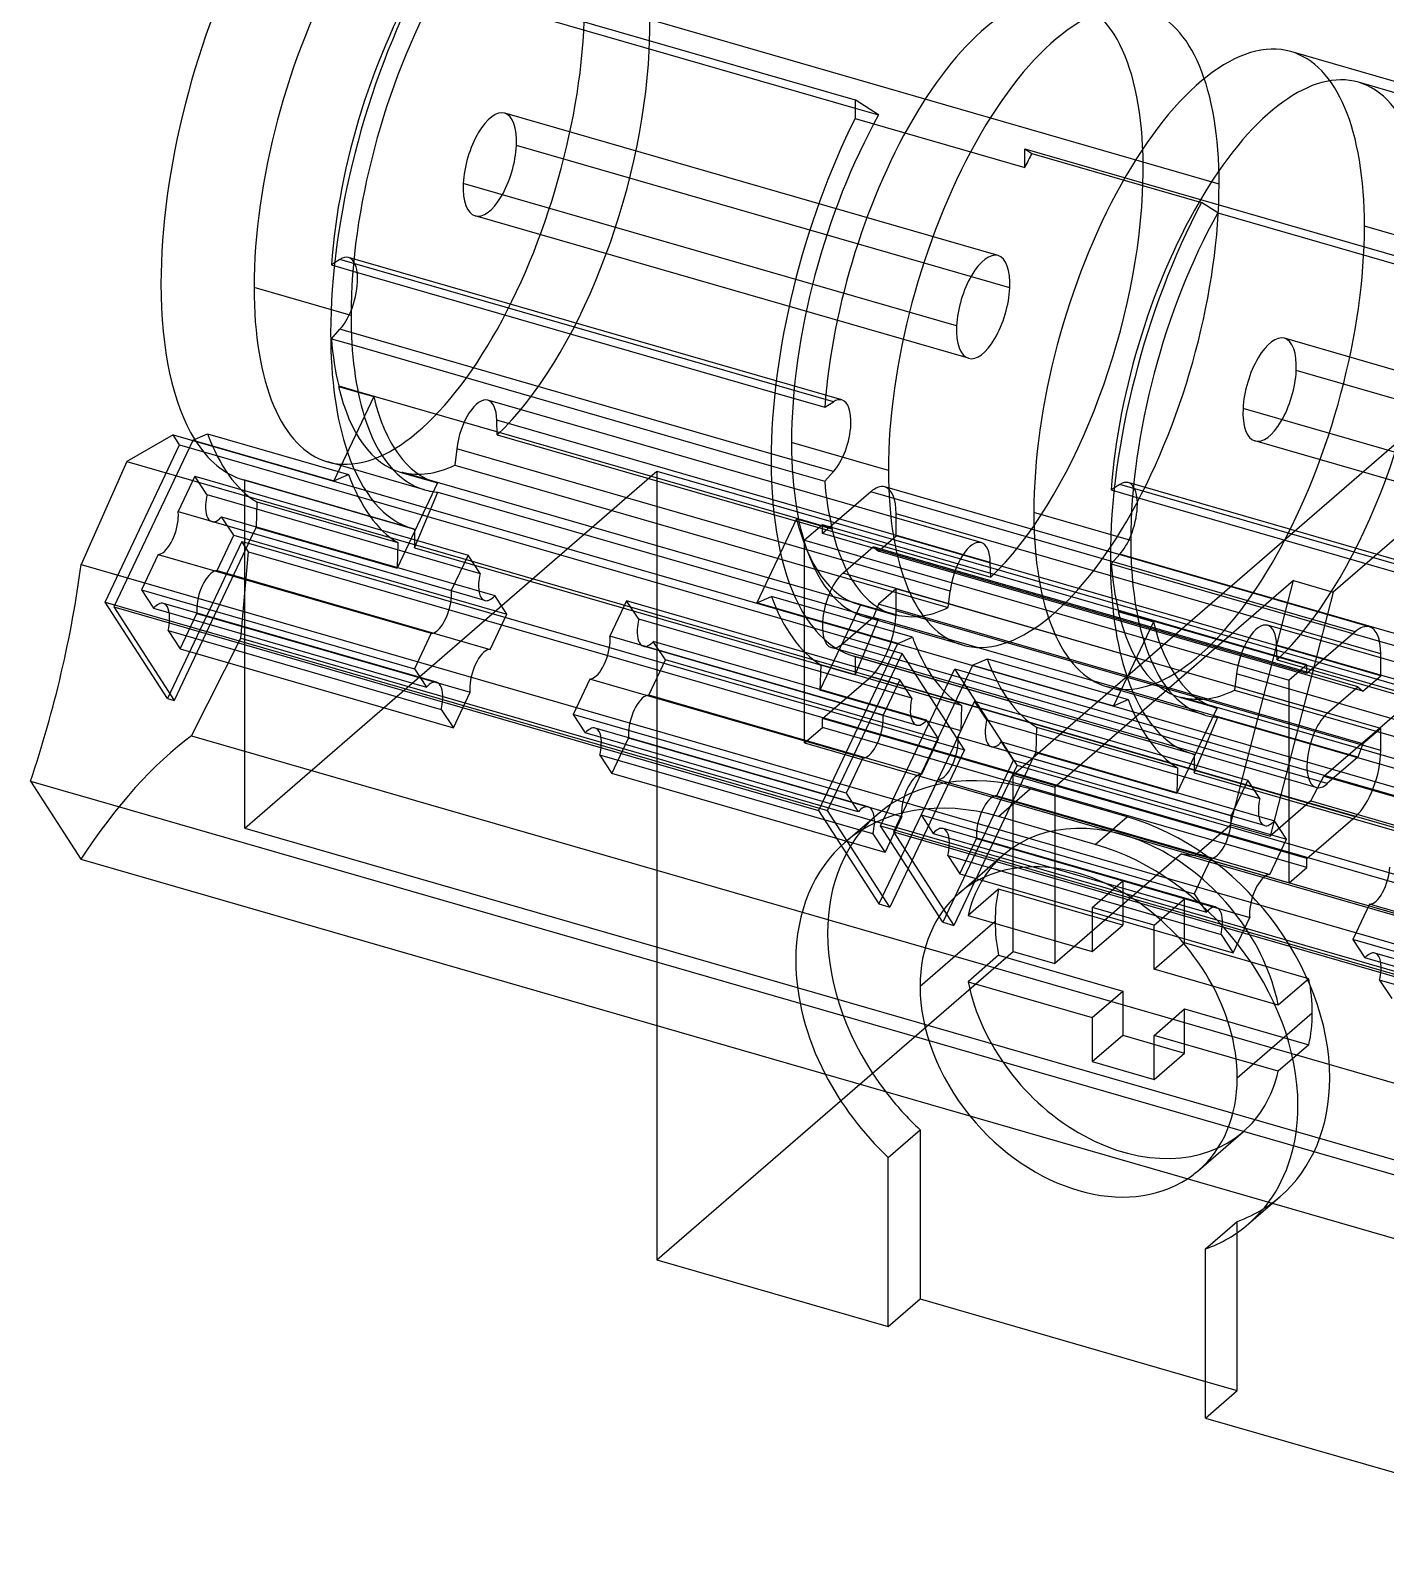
# Model space of a CAD drawing. Header units: millimetres. Extents: x -2.6 to 65.1, y -0.1 to 99.3.
# Drawn here: x -2.56 to 24.08, y 2.97 to 32.88 of the extents above; entities that cross this region are included whole.
import ezdxf

# ---------------------------------------------------------------- set-up
doc = ezdxf.new("R2010")
doc.units = ezdxf.units.MM
doc.layers.add('HIDDEN', color=7, linetype='Continuous')
doc.layers.add('THICK', color=7, linetype='Continuous')

msp = doc.modelspace()

# ---------------------------------------------------------------- linework, layer by layer
at = {"layer": 'HIDDEN'}
for p, q in [((20.806, 29.855), (8.335, 33.455)), ((34.688, 28.86), (22.217, 32.46)), ((33.243, 29.057), (23.544, 31.857)), ((14.111, 31.214), (13.651, 31.509)), ((16.462, 28.449), (6.762, 31.249)), ((13.651, 31.347), (14.111, 31.214)), ((16.693, 27.814), (6.994, 30.614)), ((15.647, 27.066), (5.948, 29.866)), ((15.879, 26.431), (6.18, 29.231)), ((36.135, 25.43), (23.664, 29.03)), ((13.392, 25.611), (3.693, 28.411)), ((3.524, 28.375), (3.355, 28.268)), ((3.355, 28.268), (3.777, 28.146)), ((13.224, 25.575), (3.524, 28.375)), ((3.741, 27.275), (1.835, 27.825)), ((3.355, 26.815), (3.524, 27.002)), ((3.747, 26.937), (3.524, 27.002)), ((3.355, 26.815), (3.759, 26.699)), ((31.79, 24.024), (22.091, 26.824)), ((26.432, 26.614), (16.756, 18.235)), ((32.022, 23.389), (22.323, 26.189)), ((3.499, 25.887), (3.494, 25.877)), ((3.494, 25.877), (3.88, 25.766)), ((3.499, 25.887), (3.877, 25.778)), ((12.074, 25.751), (13.054, 25.468)), ((16.131, 22.806), (6.431, 25.606)), ((13.054, 25.468), (13.224, 25.575)), ((30.976, 22.641), (21.277, 25.441)), ((6.617, 24.927), (6.609, 25.215)), ((16.309, 22.415), (6.609, 25.215)), ((0.372, 24.727), (0.242, 24.929)), ((6.617, 24.927), (16.316, 22.127)), ((-1.092, 21.639), (0.372, 24.727)), ((0.629, 24.817), (-0.924, 21.543)), ((0.372, 24.727), (14.575, 20.627)), ((5.819, 24.651), (5.782, 24.33)), ((15.519, 21.851), (5.819, 24.651)), ((13.224, 24.202), (12.002, 24.554)), ((14.306, 24.225), (12.401, 24.775)), ((31.208, 22.006), (21.508, 24.806)), ((5.188, 23.845), (3.283, 24.395)), ((5.782, 24.33), (15.481, 21.53)), ((12.001, 24.319), (13.054, 24.015)), ((25.959, 24.355), (23.05, 21.836)), ((0.671, 24.112), (0.344, 23.416)), ((0.909, 23.751), (0.671, 24.112)), ((0.671, 24.112), (6.041, 22.562)), ((4.966, 23.076), (1.632, 24.039)), ((1.656, 17.196), (9.756, 24.211)), ((1.656, 24.032), (4.991, 23.07)), ((1.656, 17.196), (1.656, 24.032)), ((3.403, 24.023), (3.693, 24.148)), ((3.49, 24.206), (3.693, 24.148)), ((5.44, 23.981), (4.646, 22.307)), ((5.416, 23.987), (4.724, 24.187)), ((4.752, 24.191), (4.747, 24.181)), ((4.747, 24.181), (5.44, 23.981)), ((4.752, 24.191), (14.452, 21.391)), ((9.756, 24.211), (9.756, 13.311)), ((9.756, 24.211), (40.414, 15.361)), ((13.054, 24.015), (13.224, 24.202)), ((18.853, 23.95), (18.684, 23.843)), ((28.552, 21.15), (18.853, 23.95)), ((28.721, 21.186), (19.021, 23.986)), ((0.909, 23.751), (6.279, 22.201)), ((4.991, 22.707), (5.451, 23.799)), ((5.451, 23.799), (14.111, 21.299)), ((13.958, 23.806), (13.008, 22.984)), ((23.484, 21.056), (13.958, 23.806)), ((23.761, 21.151), (14.235, 23.901)), ((18.684, 23.843), (19.106, 23.721)), ((0.344, 23.416), (5.713, 21.866)), ((1.888, 23.606), (1.875, 23.107)), ((1.888, 23.606), (4.66, 22.806)), ((12.052, 23.419), (13.199, 23.087)), ((14.458, 22.94), (14.458, 23.373)), ((23.984, 20.623), (14.458, 23.373)), ((19.069, 22.85), (17.164, 23.4)), ((6.371, 21.669), (1.002, 23.219)), ((1.197, 23.314), (6.567, 21.764)), ((1.435, 22.952), (1.197, 23.314)), ((1.726, 22.793), (1.875, 23.107)), ((1.875, 23.107), (4.646, 22.307)), ((4.991, 23.07), (4.991, 22.707)), ((12.501, 23.277), (12.184, 22.609)), ((12.501, 23.277), (13.194, 23.077)), ((13.008, 23.157), (12.658, 22.854)), ((13.008, 22.984), (13.008, 23.157)), ((22.534, 20.407), (13.008, 23.157)), ((13.199, 23.087), (13.194, 23.077)), ((1.596, 22.831), (0.132, 19.743)), ((1.726, 22.793), (0.262, 19.706)), ((1.108, 22.256), (1.435, 22.952)), ((1.435, 22.952), (6.805, 21.402)), ((1.727, 22.628), (1.596, 22.831)), ((1.596, 22.831), (1.726, 22.793)), ((1.726, 22.793), (15.582, 18.793)), ((4.66, 22.806), (4.646, 22.307)), ((12.658, 18.87), (12.658, 22.854)), ((12.658, 22.854), (22.184, 20.104)), ((22.534, 20.234), (13.008, 22.984)), ((14.108, 22.637), (14.458, 22.94)), ((23.984, 20.19), (14.458, 22.94)), ((-0.053, 22.574), (-0.38, 21.878)), ((-0.053, 22.574), (5.317, 21.024)), ((1.578, 20.927), (1.727, 22.628)), ((1.727, 22.628), (31.172, 14.128)), ((4.991, 22.707), (13.651, 20.207)), ((6.041, 22.562), (5.713, 21.866)), ((6.279, 22.201), (6.041, 22.562)), ((13.408, 22.204), (14.008, 22.724)), ((14.008, 22.724), (14.108, 22.637)), ((23.534, 19.974), (14.008, 22.724)), ((23.634, 19.887), (14.108, 22.637)), ((18.684, 22.39), (18.853, 22.577)), ((19.075, 22.512), (18.853, 22.577)), ((1.108, 22.256), (6.477, 20.706)), ((22.934, 19.454), (13.408, 22.204)), ((16.316, 22.127), (16.309, 22.415)), ((18.684, 22.39), (19.087, 22.274)), ((-0.38, 21.878), (-0.142, 21.516)), ((-0.38, 21.878), (4.989, 20.328)), ((14.458, 21.901), (14.108, 21.598)), ((14.458, 21.468), (14.458, 21.901)), ((23.984, 19.151), (14.458, 21.901)), ((15.481, 21.53), (15.519, 21.851)), ((22.27, 22.061), (17.579, 17.998)), ((21.029, 17.262), (22.27, 22.061)), ((23.05, 21.836), (21.809, 17.037)), ((22.27, 22.061), (23.05, 21.836)), ((0.132, 19.743), (-1.092, 21.639)), ((-1.092, 21.639), (13.111, 17.539)), ((-0.924, 21.543), (12.932, 17.543)), ((-0.924, 21.543), (0.262, 19.706)), ((5.422, 20.062), (0.053, 21.612)), ((6.805, 21.402), (6.567, 21.764)), ((9.158, 21.662), (8.831, 20.966)), ((9.396, 21.301), (9.158, 21.662)), ((14.528, 20.112), (9.158, 21.662)), ((13.754, 21.581), (12.96, 19.907)), ((14.423, 21.387), (13.73, 21.587)), ((13.754, 21.581), (14.447, 21.381)), ((14.108, 21.598), (14.008, 21.338)), ((23.634, 18.848), (14.108, 21.598)), ((-0.142, 21.516), (5.227, 19.966)), ((0.384, 20.718), (0.711, 21.414)), ((0.711, 21.414), (6.081, 19.864)), ((6.477, 20.706), (6.805, 21.402)), ((14.766, 19.751), (9.396, 21.301)), ((14.008, 21.338), (13.408, 20.819)), ((13.651, 20.207), (14.111, 21.299)), ((15.753, 20.795), (13.848, 21.345)), ((23.534, 18.588), (14.008, 21.338)), ((14.452, 21.391), (14.447, 21.381)), ((23.984, 18.718), (14.458, 21.468)), ((18.828, 21.462), (18.823, 21.452)), ((18.823, 21.452), (19.209, 21.341)), ((18.828, 21.462), (19.206, 21.353)), ((0.146, 21.079), (5.515, 19.529)), ((0.146, 21.079), (0.384, 20.718)), ((5.317, 21.024), (4.989, 20.328)), ((14.2, 19.416), (8.831, 20.966)), ((31.46, 18.381), (21.76, 21.181)), ((23.484, 21.056), (22.534, 20.234)), ((0.384, 20.718), (5.753, 19.168)), ((0.607, 19.009), (1.578, 20.927)), ((1.578, 20.927), (31.023, 12.427)), ((14.858, 19.219), (9.489, 20.769)), ((9.923, 20.502), (9.684, 20.864)), ((15.054, 19.314), (9.684, 20.864)), ((14.485, 20.817), (12.932, 17.543)), ((22.712, 17.993), (13.186, 20.743)), ((22.934, 18.069), (13.408, 20.819)), ((31.637, 17.99), (21.938, 20.79)), ((21.946, 20.502), (21.938, 20.79)), ((9.595, 19.806), (9.923, 20.502)), ((15.292, 18.952), (9.923, 20.502)), ((12.974, 20.406), (12.96, 19.907)), ((15.745, 19.606), (12.974, 20.406)), ((13.111, 17.539), (14.575, 20.627)), ((20.294, 18.651), (13.626, 20.576)), ((13.651, 20.57), (20.319, 18.645)), ((13.651, 20.57), (13.651, 20.207)), ((15.957, 20.392), (14.404, 17.118)), ((15.799, 18.731), (14.575, 20.627)), ((21.946, 20.502), (31.645, 17.702)), ((22.534, 20.407), (22.184, 20.104)), ((22.534, 20.234), (22.534, 20.407)), ((23.984, 20.19), (23.984, 20.623)), ((4.989, 20.328), (5.227, 19.966)), ((8.434, 20.124), (8.107, 19.428)), ((13.804, 18.574), (8.434, 20.124)), ((13.008, 19.346), (13.958, 20.169)), ((23.484, 17.419), (13.958, 20.169)), ((14.15, 17.239), (15.614, 20.327)), ((14.528, 20.112), (14.2, 19.416)), ((14.766, 19.751), (14.528, 20.112)), ((15.614, 20.327), (29.817, 16.227)), ((16.838, 18.431), (15.614, 20.327)), ((21.148, 20.226), (21.11, 19.905)), ((30.847, 17.426), (21.148, 20.226)), ((22.184, 16.12), (22.184, 20.104)), ((23.634, 19.887), (23.984, 20.19)), ((0.132, 19.743), (0.262, 19.706)), ((5.753, 19.168), (6.081, 19.864)), ((14.964, 18.256), (9.595, 19.806)), ((15.731, 19.107), (12.96, 19.907)), ((20.517, 19.42), (18.611, 19.97)), ((18.818, 19.781), (19.022, 19.723)), ((20.745, 19.562), (20.052, 19.762)), ((20.081, 19.766), (20.076, 19.756)), ((20.076, 19.756), (20.769, 19.556)), ((20.081, 19.766), (29.78, 16.966)), ((21.11, 19.905), (30.81, 17.105)), ((22.868, 18.214), (24.959, 20.025)), ((22.934, 19.454), (23.534, 19.974)), ((23.534, 19.974), (23.634, 19.887)), ((5.515, 19.529), (5.753, 19.168)), ((16, 19.687), (15.672, 18.991)), ((15.745, 19.606), (15.731, 19.107)), ((16.238, 19.326), (16, 19.687)), ((16, 19.687), (21.369, 18.137)), ((18.731, 19.598), (19.022, 19.723)), ((20.769, 19.556), (19.975, 17.882)), ((8.107, 19.428), (8.345, 19.066)), ((13.476, 17.878), (8.107, 19.428)), ((13.909, 17.612), (8.54, 19.162)), ((12.658, 18.87), (13.008, 19.173)), ((13.008, 19.173), (13.008, 19.346)), ((22.534, 16.596), (13.008, 19.346)), ((22.534, 16.423), (13.008, 19.173)), ((15.292, 18.952), (15.054, 19.314)), ((16.238, 19.326), (21.607, 17.776)), ((17.217, 19.181), (17.204, 18.682)), ((17.217, 19.181), (19.988, 18.381)), ((20.319, 18.282), (20.78, 19.374)), ((20.78, 19.374), (29.44, 16.874)), ((23.984, 19.151), (23.634, 18.848)), ((23.984, 18.718), (23.984, 19.151)), ((0.607, 19.009), (30.052, 10.509)), ((13.714, 17.516), (8.345, 19.066)), ((8.871, 18.268), (9.198, 18.964)), ((14.568, 17.414), (9.198, 18.964)), ((12.658, 18.87), (22.184, 16.12)), ((14.964, 18.256), (15.292, 18.952)), ((15.582, 18.793), (15.731, 19.107)), ((15.672, 18.991), (21.042, 17.441)), ((16.526, 18.889), (21.895, 17.339)), ((16.764, 18.527), (16.526, 18.889)), ((23.634, 18.848), (23.534, 18.588)), ((8.633, 18.629), (8.871, 18.268)), ((14.002, 17.079), (8.633, 18.629)), ((13.804, 18.574), (13.476, 17.878)), ((15.582, 18.793), (14.118, 15.706)), ((15.799, 18.731), (14.334, 15.643)), ((15.582, 18.793), (15.799, 18.731)), ((21.7, 17.244), (16.331, 18.794)), ((17.055, 18.368), (17.204, 18.682)), ((17.204, 18.682), (19.975, 17.882)), ((20.319, 18.645), (20.319, 18.282)), ((23.534, 18.588), (22.934, 18.069)), ((14.24, 16.718), (8.871, 18.268)), ((16.838, 18.431), (15.374, 15.343)), ((17.055, 18.368), (15.59, 15.281)), ((16.436, 17.831), (16.764, 18.527)), ((16.764, 18.527), (22.133, 16.977)), ((16.838, 18.431), (17.055, 18.368)), ((17.055, 18.368), (30.911, 14.368)), ((19.988, 18.381), (19.975, 17.882)), ((20.319, 18.282), (28.979, 15.782)), ((15.276, 18.149), (14.948, 17.453)), ((15.276, 18.149), (20.645, 16.599)), ((16.469, 17.424), (17.094, 17.965)), ((16.756, 14.771), (16.756, 18.235)), ((16.756, 18.235), (17.579, 17.998)), ((18.998, 17.415), (17.094, 17.965)), ((17.579, 17.998), (17.579, 14.534)), ((21.369, 18.137), (21.042, 17.441)), ((21.607, 17.776), (21.369, 18.137)), ((22.609, 17.73), (22.868, 18.214)), ((22.868, 18.214), (26.506, 17.164)), ((13.476, 17.878), (13.714, 17.516)), ((16.436, 17.831), (21.806, 16.281)), ((22.609, 17.73), (21.809, 17.037)), ((22.609, 17.73), (26.246, 16.68)), ((12.932, 17.543), (14.118, 15.706)), ((14.334, 15.643), (13.111, 17.539)), ((13.457, 16.917), (14.082, 17.459)), ((14.24, 16.718), (14.568, 17.414)), ((14.948, 17.453), (15.186, 17.091)), ((14.948, 17.453), (20.318, 15.903)), ((18.373, 16.874), (16.469, 17.424)), ((18.373, 16.874), (18.998, 17.415)), ((22.534, 16.596), (23.484, 17.419)), ((1.656, 17.196), (28.825, 9.353)), ((14.002, 17.079), (14.24, 16.718)), ((14.15, 17.239), (28.353, 13.139)), ((15.374, 15.343), (14.15, 17.239)), ((14.404, 17.118), (15.59, 15.281)), ((14.404, 17.118), (28.261, 13.118)), ((15.186, 17.091), (20.556, 15.541)), ((20.751, 15.637), (15.382, 17.187)), ((20.329, 16.656), (21.029, 17.262)), ((21.029, 17.262), (21.809, 17.037)), ((22.133, 16.977), (21.895, 17.339)), ((15.712, 16.293), (16.04, 16.989)), ((16.04, 16.989), (21.409, 15.439)), ((21.806, 16.281), (22.133, 16.977)), ((15.474, 16.654), (20.844, 15.104)), ((15.474, 16.654), (15.712, 16.293)), ((15.689, 15.908), (16.564, 16.666)), ((20.069, 16.69), (17.579, 14.534)), ((20.069, 16.69), (33.752, 12.74)), ((20.069, 16.69), (20.329, 16.656)), ((20.645, 16.599), (20.318, 15.903)), ((20.329, 16.656), (34.012, 12.706)), ((22.534, 16.423), (22.534, 16.596)), ((15.712, 16.293), (21.082, 14.743)), ((18.314, 15.635), (18.914, 16.155)), ((20.127, 15.805), (18.914, 16.155)), ((18.914, 16.155), (18.914, 15.289)), ((22.184, 16.12), (22.534, 16.423)), ((16.471, 15.994), (15.871, 15.474)), ((18.914, 15.289), (16.471, 15.994)), ((20.318, 15.903), (20.556, 15.541)), ((14.118, 15.706), (14.334, 15.643)), ((18.314, 15.635), (18.314, 14.769)), ((19.527, 15.285), (18.314, 15.635)), ((19.527, 15.285), (20.127, 15.805)), ((20.127, 14.939), (20.127, 15.805)), ((23.763, 15.699), (23.435, 15.003)), ((29.132, 14.149), (23.763, 15.699)), ((14.928, 14.087), (16.403, 15.364)), ((15.374, 15.343), (15.59, 15.281)), ((15.871, 15.474), (18.314, 14.769)), ((18.314, 14.769), (18.914, 15.289)), ((19.527, 14.419), (19.527, 15.285)), ((21.082, 14.743), (21.409, 15.439)), ((20.844, 15.104), (21.082, 14.743)), ((23.435, 15.003), (23.673, 14.641)), ((28.805, 13.453), (23.435, 15.003)), ((9.756, 8.709), (16.756, 14.771)), ((16.471, 14.695), (15.871, 14.175)), ((16.471, 14.695), (18.914, 13.989)), ((16.756, 14.771), (17.579, 14.534)), ((19.527, 14.419), (20.127, 14.939)), ((22.57, 14.233), (20.127, 14.939)), ((28.92, 13.278), (23.869, 14.737)), ((21.97, 13.714), (19.527, 14.419)), ((29.043, 13.091), (23.673, 14.641)), ((15.871, 14.175), (18.314, 13.47)), ((22.57, 14.233), (21.97, 13.714)), ((29.331, 12.654), (23.961, 14.204)), ((23.961, 14.204), (24.199, 13.843)), ((18.314, 13.47), (18.914, 13.989)), ((18.914, 13.989), (18.914, 13.123)), ((18.314, 13.47), (18.314, 12.604)), ((19.527, 13.12), (20.127, 13.639)), ((20.127, 12.773), (20.127, 13.639)), ((20.127, 13.639), (22.57, 12.934)), ((21.163, 12.287), (22.638, 13.564)), ((18.314, 12.604), (18.914, 13.123)), ((18.914, 13.123), (20.127, 12.773)), ((21.97, 12.415), (19.527, 13.12)), ((19.527, 12.254), (19.527, 13.12)), ((22.57, 12.934), (21.97, 12.415)), ((18.314, 12.604), (19.527, 12.254)), ((19.527, 12.254), (20.127, 12.773)), ((20.402, 10.465), (21.277, 11.223)), ((21.385, 9.413), (22.01, 9.954)), ((21.163, 6.138), (21.163, 9.462)), ((20.538, 6.318), (21.163, 6.138)), ((20.538, 5.597), (21.163, 6.138))]:
    msp.add_line(p, q, dxfattribs=at)
for centre, major_axis, ratio, start_param, end_param in [((5.085, 30.64), (-1.803, -6.245), 0.433013, -3.141552, -0.982794), ((6.471, 30.24), (-1.744, -6.042), 0.433013, 3.141574, 5.16666), ((6.471, 30.24), (-1.744, -6.042), 0.433013, 2.071532, 3.141574), ((16.17, 27.44), (-1.744, -6.042), 0.433013, 3.141574, 5.16666), ((17.556, 27.04), (-1.803, -6.245), 0.433013, -3.141552, -0.982794), ((5.085, 30.64), (-1.803, -6.245), 0.433013, 0.000041, 2.158799), ((16.17, 27.44), (-1.744, -6.042), 0.433013, 2.071532, 3.141574), ((17.556, 27.04), (-1.803, -6.245), 0.433013, 2.158799, 3.141633), ((20.414, 26.215), (-1.803, -6.245), 0.433013, -3.141552, -0.982794), ((6.471, 30.24), (-1.744, -6.042), 0.433013, 0.634468, 2.071532), ((20.414, 26.215), (-1.803, -6.245), 0.433013, 2.158799, 3.141633), ((21.8, 25.815), (-1.744, -6.042), 0.433013, 3.141574, 5.16666), ((21.8, 25.815), (-1.744, -6.042), 0.433013, 2.071532, 3.141574), ((6.471, 30.24), (-0.291, -1.009), 0.433013, 3.141553, 5.213125), ((6.471, 30.24), (-0.291, -1.009), 0.433013, 2.071532, 3.141553), ((15.651, 27.59), (-1.803, -6.245), 0.433013, -2.060059, -0.982794), ((6.471, 30.24), (-0.291, -1.009), 0.433013, -0.000039, 2.071532), ((6.471, 30.24), (-0.291, -1.009), 0.433013, -1.07006, -0.000039), ((17.556, 27.04), (-1.803, -6.245), 0.433013, 0.000041, 2.158799), ((16.17, 27.44), (-1.744, -6.042), 0.433013, 0.634468, 2.071532), ((20.414, 26.215), (-1.803, -6.245), 0.433013, 0.000041, 2.158799), ((3.471, 27.642), (-0.222, -0.769), 0.433013, 3.141553, 3.595864), ((3.471, 27.642), (-0.222, -0.769), 0.433013, 2.361854, 3.141553), ((16.17, 27.44), (-0.291, -1.009), 0.433013, 3.141553, 5.213125), ((16.17, 27.44), (-0.291, -1.009), 0.433013, 2.071532, 3.141553), ((5.085, 30.64), (-1.803, -6.245), 0.433013, -0.982794, 0.000041), ((16.17, 27.44), (-0.291, -1.009), 0.433013, -0.000039, 2.071532), ((21.8, 25.815), (-1.744, -6.042), 0.433013, 0.634468, 2.071532), ((3.471, 27.642), (-0.222, -0.769), 0.433013, 0.721734, 1.329029), ((16.17, 27.44), (-0.291, -1.009), 0.433013, -1.07006, -0.000039), ((6.471, 30.24), (-1.744, -6.042), 0.433013, -0.849062, -0.649993), ((21.8, 25.815), (-0.291, -1.009), 0.433013, 3.141553, 5.213125), ((21.8, 25.815), (-0.291, -1.009), 0.433013, 2.071532, 3.141553), ((21.8, 25.815), (-0.291, -1.009), 0.433013, -0.000039, 2.071532), ((6.471, 30.24), (-1.747, -6.053), 0.433013, -0.649437, -0.000034), ((7.164, 30.04), (1.747, 6.053), 0.433013, 2.492155, 3.141559), ((6.209, 24.837), (-0.222, -0.769), 0.433013, 3.141554, 5.079394), ((6.209, 24.837), (-0.222, -0.769), 0.433013, 2.205264, 3.141554), ((13.17, 24.842), (-0.222, -0.769), 0.433013, 3.141553, 3.595864), ((13.17, 24.842), (-0.222, -0.769), 0.433013, 2.071532, 3.141553), ((21.8, 25.815), (-0.291, -1.009), 0.433013, -1.07006, -0.000039), ((6.991, 30.09), (-1.803, -6.245), 0.433013, -0.578463, 0.000041), ((13.17, 24.842), (-0.222, -0.769), 0.433013, 0.721734, 2.071532), ((3.656, 31.053), (2.025, 7.014), 0.433013, 2.769438, 3.14157), ((4.392, 30.84), (-2.136, -7.398), 0.433013, -0.535052, -0.120094), ((6.991, 30.09), (-2.025, -7.014), 0.433013, -0.554267, -0.000023), ((15.651, 27.59), (-1.803, -6.245), 0.433013, -0.982794, 0.000041), ((6.471, 30.24), (1.744, 6.042), 0.433013, -3.131919, -2.774588), ((17.556, 27.04), (-1.803, -6.245), 0.433013, -0.982794, 0.000041), ((3.656, 31.053), (2.025, 7.014), 0.433013, 3.14157, 3.149689), ((7.164, 30.04), (-2.136, -7.398), 0.433013, -0.535052, -0.120094), ((6.471, 30.24), (-1.747, -6.053), 0.433013, -0.000034, 0.008948), ((7.164, 30.04), (1.747, 6.053), 0.433013, 3.141559, 3.150541), ((16.17, 27.44), (-1.744, -6.042), 0.433013, -0.849062, -0.649993), ((13.958, 22.94), (-0.277, -0.961), 0.433013, 3.141554, 3.729595), ((18.8, 23.217), (-0.222, -0.769), 0.433013, 3.141553, 3.595864), ((18.8, 23.217), (-0.222, -0.769), 0.433013, 2.361854, 3.141553), ((1.155, 23.747), (-0.153, -0.528), 0.433013, -1.45341, -1.07006), ((6.991, 30.09), (-1.803, -6.245), 0.433013, 0.000041, 0.094471), ((13.958, 22.94), (-0.277, -0.961), 0.433013, 2.158799, 3.141554), ((0.072, 23.107), (-0.153, -0.528), 0.433013, 2.071532, 2.315256), ((1.155, 23.747), (-0.153, -0.528), 0.433013, -1.07006, -0.000034), ((20.414, 26.215), (-1.803, -6.245), 0.433013, -0.982794, 0.000041), ((0.072, 23.107), (-0.153, -0.528), 0.433013, 0.117387, 2.071532), ((1.155, 23.747), (-0.153, -0.528), 0.433013, -0.000034, 0.744459), ((6.991, 30.09), (-2.025, -7.014), 0.433013, -0.000023, 0.008097), ((15.478, 27.64), (1.747, 6.053), 0.433013, 2.492155, 3.141559), ((16.17, 27.44), (-1.747, -6.053), 0.433013, -0.649437, -0.000034), ((15.909, 22.037), (-0.222, -0.769), 0.433013, 3.141554, 5.079394), ((15.909, 22.037), (-0.222, -0.769), 0.433013, 2.205264, 3.141554), ((18.8, 23.217), (-0.222, -0.769), 0.433013, 0.721734, 1.329029), ((0.983, 21.724), (-0.153, -0.528), 0.433013, -3.024206, -1.07006), ((6.524, 22.197), (0.153, 0.528), 0.433013, 1.688183, 2.071532), ((13.408, 21.511), (0.222, 0.769), 0.433013, 0.588003, 3.141558), ((21.8, 25.815), (-1.744, -6.042), 0.433013, -0.849062, -0.649993), ((5.441, 21.557), (0.153, 0.528), 0.433013, -1.07006, -0.826337), ((6.524, 22.197), (0.153, 0.528), 0.433013, 2.071532, 3.141559), ((-0.099, 21.083), (-0.153, -0.528), 0.433013, 3.141559, 3.886052), ((-0.099, 21.083), (-0.153, -0.528), 0.433013, 2.071532, 3.141559), ((5.441, 21.557), (0.153, 0.528), 0.433013, -3.024206, -1.07006), ((6.524, 22.197), (0.153, 0.528), 0.433013, 3.141559, 3.886052), ((15.478, 27.64), (-2.136, -7.398), 0.433013, -0.535052, -0.120094), ((15.651, 27.59), (-2.025, -7.014), 0.433013, -0.433792, -0.000023), ((15.478, 27.64), (1.747, 6.053), 0.433013, 3.141559, 3.150541), ((-0.099, 21.083), (-0.153, -0.528), 0.433013, 1.688183, 2.071532), ((0.983, 21.724), (-0.153, -0.528), 0.433013, -1.07006, -0.826337), ((9.642, 21.297), (0.153, 0.528), 0.433013, 1.688183, 2.071532), ((15.651, 27.59), (-1.803, -6.245), 0.433013, 0.000041, 0.094471), ((13.958, 21.035), (-0.277, -0.961), 0.433013, 0.588003, 2.158799), ((16.17, 27.44), (-1.747, -6.053), 0.433013, -0.000034, 0.008948), ((16.17, 27.44), (-1.744, -6.042), 0.433013, 0.009674, 0.367005), ((21.8, 25.815), (-1.747, -6.053), 0.433013, -0.649437, -0.000034), ((22.492, 25.615), (1.747, 6.053), 0.433013, 2.492155, 3.141559), ((8.559, 20.657), (0.153, 0.528), 0.433013, -1.07006, -0.826337), ((9.642, 21.297), (0.153, 0.528), 0.433013, 2.071532, 3.141559), ((21.538, 20.412), (-0.222, -0.769), 0.433013, 3.141554, 5.079394), ((21.538, 20.412), (-0.222, -0.769), 0.433013, 2.205264, 3.141554), ((23.484, 20.19), (-0.277, -0.961), 0.433013, 3.141554, 3.729595), ((23.484, 20.19), (-0.277, -0.961), 0.433013, 2.158799, 3.141554), ((6.352, 20.174), (0.153, 0.528), 0.433013, 0.117387, 2.071532), ((8.559, 20.657), (0.153, 0.528), 0.433013, -3.024206, -1.07006), ((9.642, 21.297), (0.153, 0.528), 0.433013, 3.141559, 3.886052), ((13.408, 21.511), (0.222, 0.769), 0.433013, 3.141558, 3.729595), ((18.249, 26.84), (-2.136, -7.398), 0.433013, -0.479808, -0.120094), ((22.319, 25.665), (-1.803, -6.245), 0.433013, -0.578463, 0.000041), ((15.651, 27.59), (-2.025, -7.014), 0.433013, -0.000023, 0.008097), ((19.721, 26.415), (-2.136, -7.398), 0.433013, -0.535052, -0.120094), ((5.27, 19.533), (0.153, 0.528), 0.433013, -0.000034, 0.744459), ((5.27, 19.533), (0.153, 0.528), 0.433013, -1.07006, -0.000034), ((22.319, 25.665), (-2.025, -7.014), 0.433013, -0.554267, -0.000023), ((6.352, 20.174), (0.153, 0.528), 0.433013, 2.071532, 2.315256), ((9.47, 19.274), (0.153, 0.528), 0.433013, 0.117387, 2.071532), ((15.011, 19.747), (-0.153, -0.528), 0.433013, -1.45341, -1.07006), ((21.8, 25.815), (-1.747, -6.053), 0.433013, -0.000034, 0.008948), ((21.8, 25.815), (1.744, 6.042), 0.433013, -3.131919, -2.774588), ((5.27, 19.533), (0.153, 0.528), 0.433013, -1.45341, -1.07006), ((15.011, 19.747), (-0.153, -0.528), 0.433013, -1.07006, -0.000034), ((22.492, 25.615), (-2.136, -7.398), 0.433013, -0.535052, -0.120094), ((22.492, 25.615), (1.747, 6.053), 0.433013, 3.141559, 3.150541), ((22.934, 18.761), (0.222, 0.769), 0.433013, 0.588003, 3.141558), ((8.388, 18.633), (0.153, 0.528), 0.433013, -0.000034, 0.744459), ((8.388, 18.633), (0.153, 0.528), 0.433013, -1.07006, -0.000034), ((13.928, 19.107), (-0.153, -0.528), 0.433013, 0.117387, 2.071532), ((13.928, 19.107), (-0.153, -0.528), 0.433013, 2.071532, 2.315256), ((15.011, 19.747), (-0.153, -0.528), 0.433013, -0.000034, 0.744459), ((16.483, 19.322), (-0.153, -0.528), 0.433013, -1.45341, -1.07006), ((22.319, 25.665), (-1.803, -6.245), 0.433013, 0.000041, 0.094471), ((0.212, 10.034), (2.774, 9.608), 0.433013, 0.508958, 0.952558), ((9.47, 19.274), (0.153, 0.528), 0.433013, 2.071532, 2.315256), ((15.401, 18.682), (-0.153, -0.528), 0.433013, 0.117387, 2.071532), ((15.401, 18.682), (-0.153, -0.528), 0.433013, 2.071532, 2.315256), ((16.483, 19.322), (-0.153, -0.528), 0.433013, -1.07006, -0.000034), ((16.483, 19.322), (-0.153, -0.528), 0.433013, -0.000034, 0.744459), ((8.388, 18.633), (0.153, 0.528), 0.433013, -1.45341, -1.07006), ((22.319, 25.665), (-2.025, -7.014), 0.433013, -0.000023, 0.008097), ((23.484, 18.285), (-0.277, -0.961), 0.433013, 0.588003, 2.158799), ((17.093, 13.981), (-3.011, 3.477), 0.75, -0.857208, 0.000001), ((14.839, 17.724), (-0.153, -0.528), 0.433013, -3.024206, -1.07006), ((22.934, 18.761), (0.222, 0.769), 0.433013, 3.141558, 3.729595), ((16.468, 13.44), (-3.011, 3.477), 0.75, -0.857208, 0.000001), ((16.312, 17.299), (-0.153, -0.528), 0.433013, -3.024206, -1.07006), ((21.853, 17.772), (0.153, 0.528), 0.433013, 1.688183, 2.071532), ((17.093, 13.981), (-3.011, 3.477), 0.75, 0.000001, 0.713724), ((13.757, 17.083), (-0.153, -0.528), 0.433013, 3.141559, 3.886052), ((13.757, 17.083), (-0.153, -0.528), 0.433013, 2.071532, 3.141559), ((14.839, 17.724), (-0.153, -0.528), 0.433013, -1.07006, -0.826337), ((18.921, 13.944), (-2.357, 2.721), 0.75, -2.217998, -0.000041), ((18.998, 13.431), (-3.012, 3.477), 0.75, -2.427868, -0.857095), ((20.77, 17.132), (0.153, 0.528), 0.433013, -1.07006, -0.826337), ((21.853, 17.772), (0.153, 0.528), 0.433013, 2.071532, 3.141559), ((13.757, 17.083), (-0.153, -0.528), 0.433013, 1.688183, 2.071532), ((15.229, 16.658), (-0.153, -0.528), 0.433013, 3.141559, 3.886052), ((15.229, 16.658), (-0.153, -0.528), 0.433013, 2.071532, 3.141559), ((16.312, 17.299), (-0.153, -0.528), 0.433013, -1.07006, -0.826337), ((20.77, 17.132), (0.153, 0.528), 0.433013, -3.024206, -1.07006), ((21.853, 17.772), (0.153, 0.528), 0.433013, 3.141559, 3.886052), ((16.468, 13.44), (-3.011, 3.477), 0.75, 0.000001, 0.713724), ((15.229, 16.658), (-0.153, -0.528), 0.433013, 1.688183, 2.071532), ((18.373, 12.89), (-3.012, 3.477), 0.75, -2.427868, -0.857095), ((18.046, 13.187), (-2.357, 2.721), 0.75, -2.427868, -0.000041), ((18.921, 13.944), (-2.357, 2.721), 0.75, -0.000041, 0.503854), ((21.681, 15.749), (0.153, 0.528), 0.433013, 0.117387, 2.071532), ((23.888, 16.232), (0.153, 0.528), 0.433013, -3.024206, -1.07006), ((18.046, 13.187), (-2.357, 2.721), 0.75, -0.000041, 0.713724), ((19.521, 14.464), (-2.357, 2.721), 0.75, 0.503854, 0.713724), ((20.599, 15.108), (0.153, 0.528), 0.433013, -0.000034, 0.744459), ((20.599, 15.108), (0.153, 0.528), 0.433013, -1.07006, -0.000034), ((21.681, 15.749), (0.153, 0.528), 0.433013, 2.071532, 2.315256), ((19.521, 14.464), (-2.357, 2.721), 0.75, 0.713724, 0.923595), ((20.599, 15.108), (0.153, 0.528), 0.433013, -1.45341, -1.07006), ((17.093, 13.981), (-3.011, 3.477), 0.75, 0.713724, 1.488851), ((23.716, 14.208), (0.153, 0.528), 0.433013, -0.000034, 0.744459), ((23.716, 14.208), (0.153, 0.528), 0.433013, -1.07006, -0.000034), ((16.468, 13.44), (-3.011, 3.477), 0.75, 0.713724, 1.258992), ((23.716, 14.208), (0.153, 0.528), 0.433013, -1.45341, -1.07006), ((18.046, 13.187), (-2.357, 2.721), 0.75, 0.713724, 1.528436), ((18.921, 13.944), (-2.357, 2.721), 0.75, 0.923595, 3.141552), ((19.521, 14.464), (-2.357, 2.721), 0.75, -2.427868, -2.217998), ((19.521, 14.464), (-2.357, 2.721), 0.75, -2.637739, -2.427868), ((18.046, 13.187), (-2.357, 2.721), 0.75, 3.141552, 3.855317), ((18.921, 13.944), (-2.357, 2.721), 0.75, 3.141552, 3.645446), ((18.998, 13.431), (-3.012, 3.477), 0.75, 3.141593, 3.855317), ((18.373, 12.89), (-3.012, 3.477), 0.75, -2.973116, -2.427868), ((18.046, 13.187), (-2.357, 2.721), 0.75, 3.040606, 3.141552), ((18.998, 13.431), (-3.012, 3.477), 0.75, 3.021482, 3.141593)]:
    msp.add_ellipse(centre, major_axis=major_axis, ratio=ratio, start_param=start_param, end_param=end_param, dxfattribs=at)
at = {"layer": 'THICK'}
for p, q in [((1.656, 34.971), (13.651, 31.509)), ((5.451, 33.714), (13.651, 31.347)), ((13.651, 31.509), (13.651, 31.146)), ((13.651, 31.146), (16.985, 30.184)), ((16.985, 30.184), (16.985, 30.546)), ((16.985, 30.546), (28.979, 27.084)), ((16.985, 30.546), (17.125, 30.456)), ((17.125, 30.456), (20.459, 29.494)), ((20.78, 29.289), (20.459, 29.494)), ((20.78, 29.289), (28.979, 26.922)), ((3.777, 28.146), (12.074, 25.751)), ((12.002, 24.554), (3.747, 26.937)), ((3.759, 26.699), (12.001, 24.319)), ((3.877, 25.778), (12.052, 23.419)), ((3.88, 25.766), (4.187, 25.677)), ((4.187, 25.677), (3.403, 24.023)), ((0.242, 24.929), (-0.667, 24.401)), ((0.242, 24.929), (29.687, 16.429)), ((0.631, 24.823), (0.629, 24.817)), ((0.631, 24.823), (0.922, 24.948)), ((0.631, 24.823), (3.403, 24.023)), ((0.922, 24.948), (3.49, 24.206)), ((-0.667, 24.401), (-1.566, 22.376)), ((-0.667, 24.401), (28.778, 15.901)), ((19.106, 23.721), (27.403, 21.326)), ((12.184, 22.609), (11.716, 21.623)), ((27.33, 20.129), (19.075, 22.512)), ((-1.566, 22.376), (27.878, 13.876)), ((19.087, 22.274), (27.33, 19.894)), ((11.716, 21.623), (12.007, 21.748)), ((14.488, 20.823), (11.716, 21.623)), ((14.778, 20.948), (12.007, 21.748)), ((19.516, 21.252), (18.731, 19.598)), ((19.206, 21.353), (27.381, 18.994)), ((19.209, 21.341), (19.516, 21.252)), ((14.488, 20.823), (14.778, 20.948)), ((14.488, 20.823), (14.485, 20.817)), ((15.96, 20.398), (15.957, 20.392)), ((15.96, 20.398), (16.251, 20.523)), ((15.96, 20.398), (18.731, 19.598)), ((16.251, 20.523), (18.818, 19.781)), ((-2.561, 18.116), (-1.57, 16.581)), ((-2.561, 18.116), (26.884, 9.616)), ((-1.57, 16.581), (27.874, 8.081)), ((9.756, 13.311), (9.756, 8.709)), ((14.303, 10.721), (14.928, 11.262)), ((14.928, 11.262), (14.928, 7.938)), ((14.303, 7.397), (14.303, 10.721)), ((20.538, 8.921), (21.163, 9.462)), ((9.756, 8.709), (14.303, 7.397)), ((20.538, 5.597), (20.538, 8.921)), ((14.303, 7.397), (14.928, 7.938)), ((14.928, 7.938), (20.538, 6.318)), ((20.538, 5.597), (29.632, 2.972))]:
    msp.add_line(p, q, dxfattribs=at)
for centre, major_axis, ratio, start_param, end_param in [((3.656, 31.053), (2.025, 7.014), 0.433013, 1.122685, 2.158799), ((6.991, 30.09), (-2.025, -7.014), 0.433013, -2.018908, -0.982794), ((6.991, 30.09), (-1.803, -6.245), 0.433013, -2.060059, -0.982794), ((15.651, 27.59), (-2.025, -7.014), 0.433013, -1.973684, -0.982794), ((18.985, 26.628), (-2.025, -7.014), 0.433013, -2.018908, -1.973684), ((22.319, 25.665), (-2.025, -7.014), 0.433013, -2.018908, -0.982794), ((22.319, 25.665), (-1.803, -6.245), 0.433013, -2.060059, -0.982794), ((3.471, 27.642), (-0.222, -0.769), 0.433013, 2.071532, 2.361854), ((3.656, 31.053), (2.025, 7.014), 0.433013, 2.158799, 2.769438), ((3.471, 27.642), (-0.222, -0.769), 0.433013, 1.329029, 2.071532), ((6.991, 30.09), (-1.803, -6.245), 0.433013, -0.982794, -0.578463), ((6.991, 30.09), (-2.025, -7.014), 0.433013, -0.982794, -0.554267), ((15.651, 27.59), (-2.025, -7.014), 0.433013, -0.982794, -0.433792), ((18.8, 23.217), (-0.222, -0.769), 0.433013, 2.071532, 2.361854), ((18.8, 23.217), (-0.222, -0.769), 0.433013, 1.329029, 2.071532), ((22.319, 25.665), (-1.803, -6.245), 0.433013, -0.982794, -0.578463), ((22.319, 25.665), (-2.025, -7.014), 0.433013, -0.982794, -0.554267), ((-6.414, 20.298), (2.774, 9.608), 0.433013, -1.673802, -1.230202), ((18.249, 26.84), (-2.136, -7.398), 0.433013, -0.535052, -0.479808), ((16.468, 13.44), (-3.011, 3.477), 0.75, 1.258992, 1.709981), ((17.093, 13.981), (-3.011, 3.477), 0.75, 1.488851, 1.709981), ((18.046, 13.187), (-2.357, 2.721), 0.75, 1.528436, 3.040606), ((18.998, 13.431), (-3.012, 3.477), 0.75, 2.859111, 3.021482), ((18.373, 12.89), (-3.012, 3.477), 0.75, 3.141593, 3.310069), ((18.373, 12.89), (-3.012, 3.477), 0.75, 2.859111, 3.141593)]:
    msp.add_ellipse(centre, major_axis=major_axis, ratio=ratio, start_param=start_param, end_param=end_param, dxfattribs=at)

doc.saveas('drawing.dxf')
